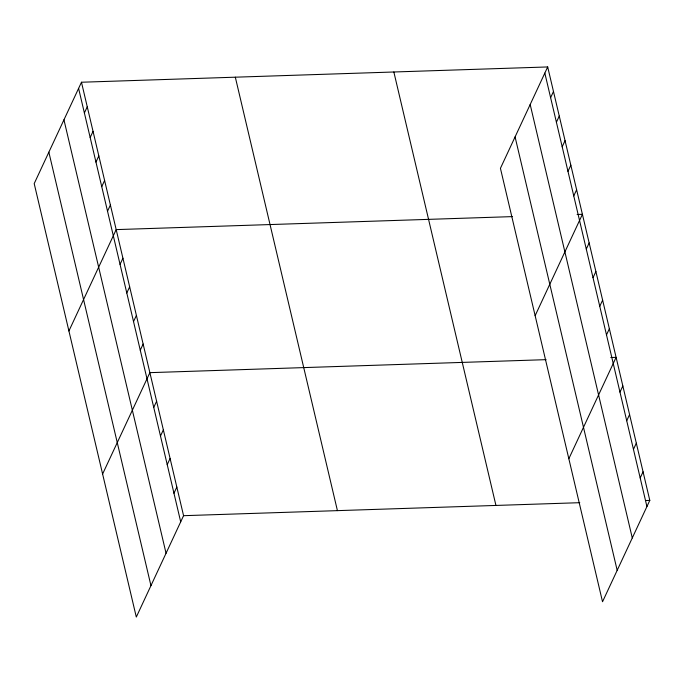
<?xml version="1.0" encoding="UTF-8"?>
<svg xmlns="http://www.w3.org/2000/svg" width="684" height="684" viewBox="0 0 684 684"><rect width="100%" height="100%" fill="white"/><g stroke="black" fill="none" stroke-linecap="round" stroke-linejoin="round"><path stroke-width="1.03" d="M81.473 82.234L34.2 183.603L136.304 617.053L183.569 515.685L81.473 82.234L547.696 66.947L649.8 500.397L602.527 601.766L500.431 168.315L547.696 66.947M84.38 112.954L87.253 106.798M90.168 137.518L93.041 131.362M95.957 162.082L98.829 155.926M101.745 186.647L104.609 180.482M107.525 211.202L110.398 205.046M68.913 330.979L116.186 229.61L512.384 216.614M120.051 264.375L122.923 258.219M126.788 292.983L129.661 286.827M133.525 321.591L136.398 315.435M140.263 350.199L143.136 344.043M102.609 474.021L149.873 372.652L546.08 359.656M153.746 407.416L156.619 401.26M160.483 436.024L163.356 429.868M167.221 464.633L170.094 458.468M173.958 493.241L176.831 487.076M550.611 97.667L553.484 91.502M556.4 122.222L559.273 116.066M562.188 146.786L565.052 140.63M567.968 171.351L570.841 165.195M573.756 195.915L576.629 189.759M535.144 315.683L582.417 214.314L577.108 214.494M586.282 249.079L589.155 242.923M593.019 277.687L595.892 271.531M599.757 306.295L602.63 300.139M606.494 334.904L609.367 328.748M568.84 458.725L616.104 357.356L610.803 357.527M619.978 392.12L622.842 385.964M626.715 420.728L629.588 414.572M633.452 449.337L636.325 443.181M640.19 477.945L643.063 471.789M183.569 515.685L579.767 502.689M645.559 500.534L649.8 500.397M544.832 73.102L646.927 506.553M530.177 104.524L632.281 537.975M515.078 136.894L617.182 570.345M393.847 71.991L495.943 505.442M235.322 77.189L337.426 510.64M78.6 88.39L180.696 521.841M63.945 119.811L166.05 553.262M48.855 152.181L150.95 585.632"/></g></svg>
